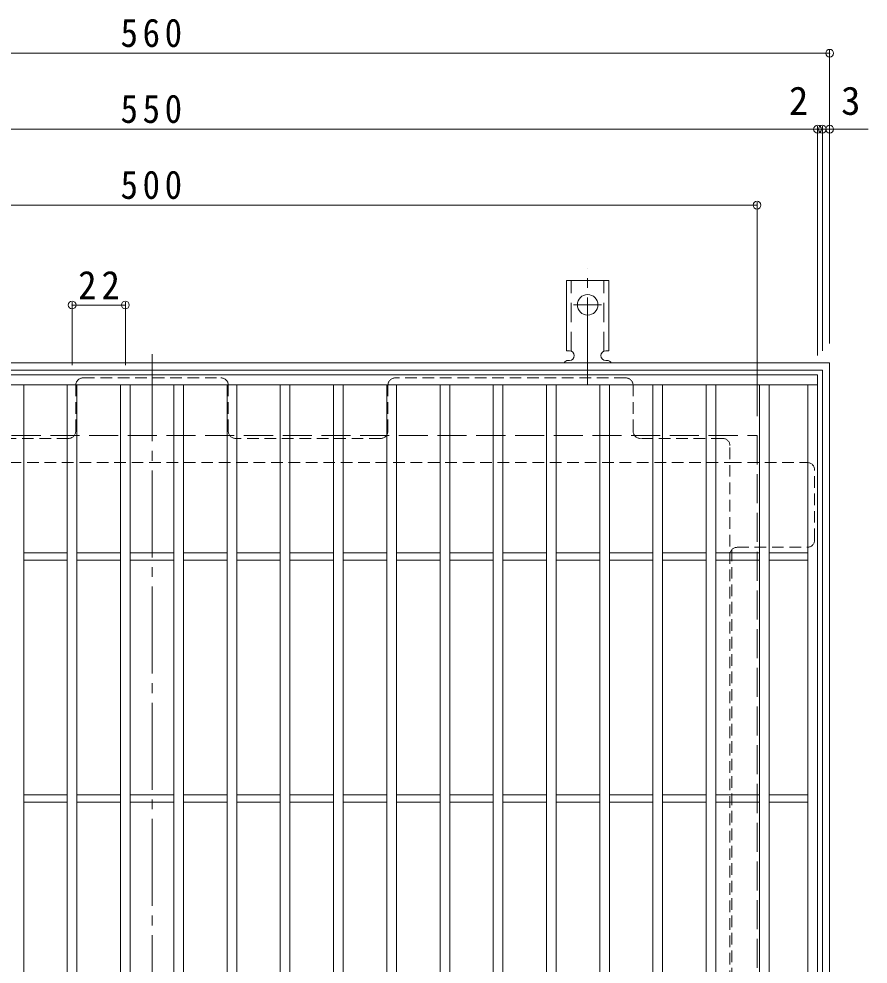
# Model space of a CAD drawing. Units: millimetres at full size, sheet at 1:4; details may follow other scales. Extents: x -912 to 1076, y -781 to 765.
# Drawn here: x -549.7 to -198.8, y 374.7 to 765.3 of the extents above; entities that cross this region are included whole.
import ezdxf
from ezdxf.enums import TextEntityAlignment as Align

# ---------------------------------------------------------------- set-up
doc = ezdxf.new("R2010")
doc.units = ezdxf.units.MM
doc.header["$LTSCALE"] = 4
doc.header["$PDMODE"] = 32
doc.header["$PDSIZE"] = 3.2
for name, pattern in [('CHAIN2', [12, 9, -1, 1, -1]), ('DASHED1', [1.8, 1.2, -0.6]), ('DASHED2', [3, 2, -1]), ('DASHED3', [4, 3, -1])]:
    doc.linetypes.add(name, pattern=pattern)
for name, color, linetype, lineweight in [('A-1_躯体', 2, 'Continuous', 9), ('A-2_仕上', 3, 'Continuous', 9), ('A-4_その他', 7, 'Continuous', 9), ('A-7_ハッチ', 2, 'Continuous', 9), ('A-A_ﾊｯﾁ-ﾜｸ', 3, 'Continuous', 9)]:
    doc.layers.add(name, color=color, linetype=linetype, lineweight=lineweight)
doc.styles.add('ＭＳ ゴシック', font='')
doc.styles.get('ＭＳ ゴシック').set_extended_font_data('MS Gothic')

msp = doc.modelspace()

# ---------------------------------------------------------------- linework, layer by layer
at = {"layer": 'A-1_躯体'}
for p, q in [((-774.713, 623.162), (-214.713, 623.162)), ((-214.713, 623.162), (-214.713, 63.162)), ((-771.713, 620.162), (-217.713, 620.162)), ((-217.713, 620.162), (-217.713, 66.162))]:
    msp.add_line(p, q, dxfattribs=at)
at = {"layer": 'A-1_躯体', "linetype": 'DASHED3'}
for p, q in [((-744.713, 593.161), (-244.713, 593.161)), ((-244.713, 593.161), (-244.713, 93.162))]:
    msp.add_line(p, q, dxfattribs=at)
at = {"layer": 'A-2_仕上'}
for p, q in [((-769.713, 614.161), (-219.713, 614.161)), ((-547.713, 72.162), (-547.713, 614.161)), ((-529.713, 72.162), (-529.713, 614.161)), ((-525.713, 72.162), (-525.713, 614.161)), ((-507.713, 72.162), (-507.713, 614.161)), ((-503.713, 72.162), (-503.713, 614.161)), ((-485.713, 72.162), (-485.713, 614.161)), ((-481.713, 72.162), (-481.713, 614.161)), ((-463.713, 72.162), (-463.713, 614.161)), ((-459.713, 72.162), (-459.713, 614.161)), ((-441.712, 72.162), (-441.712, 614.161)), ((-437.713, 72.162), (-437.713, 614.161)), ((-419.713, 72.162), (-419.713, 614.161)), ((-415.713, 72.162), (-415.713, 614.161)), ((-397.713, 72.162), (-397.713, 614.161)), ((-393.713, 72.162), (-393.713, 614.161)), ((-375.713, 89.163), (-375.713, 614.161)), ((-371.713, 93.163), (-371.713, 614.161)), ((-353.713, 111.163), (-353.713, 614.161)), ((-349.713, 115.163), (-349.713, 614.161)), ((-331.713, 133.162), (-331.713, 614.161)), ((-327.713, 137.162), (-327.713, 614.161)), ((-309.713, 155.163), (-309.713, 614.161)), ((-305.713, 159.163), (-305.713, 614.161)), ((-287.713, 177.163), (-287.713, 614.161)), ((-283.713, 181.162), (-283.713, 614.161)), ((-265.713, 199.162), (-265.713, 614.161)), ((-261.713, 203.162), (-261.713, 614.161)), ((-243.713, 221.162), (-243.713, 614.161)), ((-239.713, 225.162), (-239.713, 614.161)), ((-223.713, 241.162), (-223.713, 614.161)), ((-547.713, 544.662), (-529.713, 544.662)), ((-525.713, 544.662), (-507.713, 544.662)), ((-503.712, 544.662), (-485.713, 544.662)), ((-481.713, 544.662), (-463.713, 544.662)), ((-459.712, 544.662), (-441.712, 544.662)), ((-437.713, 544.662), (-419.713, 544.662)), ((-415.713, 544.662), (-397.713, 544.662)), ((-393.712, 544.662), (-375.713, 544.662)), ((-371.713, 544.662), (-353.713, 544.662)), ((-349.713, 544.662), (-331.713, 544.662)), ((-327.713, 544.662), (-309.713, 544.662)), ((-305.713, 544.662), (-287.713, 544.662)), ((-283.713, 544.662), (-265.713, 544.662)), ((-261.713, 544.662), (-243.713, 544.662)), ((-239.713, 544.662), (-223.713, 544.662)), ((-547.713, 541.662), (-529.713, 541.662)), ((-525.713, 541.662), (-507.713, 541.662)), ((-503.712, 541.662), (-485.713, 541.662)), ((-481.713, 541.662), (-463.713, 541.662)), ((-459.712, 541.662), (-441.712, 541.662)), ((-437.713, 541.662), (-419.713, 541.662)), ((-415.713, 541.662), (-397.713, 541.662)), ((-393.712, 541.662), (-375.713, 541.662)), ((-371.713, 541.662), (-353.713, 541.662)), ((-349.713, 541.662), (-331.713, 541.662)), ((-327.713, 541.662), (-309.713, 541.662)), ((-305.713, 541.662), (-287.713, 541.662)), ((-283.713, 541.662), (-265.713, 541.662)), ((-261.713, 541.662), (-243.713, 541.662)), ((-239.713, 541.662), (-223.713, 541.662)), ((-547.713, 444.662), (-529.713, 444.662)), ((-547.713, 441.662), (-529.713, 441.662)), ((-525.713, 444.662), (-507.713, 444.662)), ((-525.713, 441.662), (-507.713, 441.662)), ((-503.712, 444.662), (-485.713, 444.662)), ((-503.712, 441.662), (-485.713, 441.662)), ((-481.713, 444.662), (-463.713, 444.662)), ((-481.713, 441.662), (-463.713, 441.662)), ((-459.712, 444.662), (-441.712, 444.662)), ((-459.712, 441.662), (-441.712, 441.662)), ((-437.713, 444.662), (-419.713, 444.662)), ((-437.713, 441.662), (-419.713, 441.662)), ((-415.713, 444.662), (-397.713, 444.662)), ((-415.713, 441.662), (-397.713, 441.662)), ((-393.712, 444.662), (-375.713, 444.662)), ((-393.712, 441.662), (-375.713, 441.662)), ((-371.713, 444.662), (-353.713, 444.662)), ((-371.713, 441.662), (-353.713, 441.662)), ((-349.713, 444.662), (-331.713, 444.662)), ((-349.713, 441.662), (-331.713, 441.662)), ((-327.713, 444.662), (-309.713, 444.662)), ((-327.713, 441.662), (-309.713, 441.662)), ((-305.713, 444.662), (-287.713, 444.662)), ((-305.713, 441.662), (-287.713, 441.662)), ((-283.713, 444.662), (-265.713, 444.662)), ((-283.713, 441.662), (-265.713, 441.662)), ((-261.713, 444.662), (-243.713, 444.662)), ((-261.713, 441.662), (-243.713, 441.662)), ((-239.713, 444.662), (-223.713, 444.662)), ((-239.713, 441.662), (-223.713, 441.662))]:
    msp.add_line(p, q, dxfattribs=at)
msp.add_lwpolyline([(-769.713, 618.162), (-219.713, 618.162), (-219.713, 68.161)], dxfattribs=at)
at = {"layer": 'A-4_その他'}
for p, q in [((-774.713, 751.125), (-214.713, 751.125)), ((-214.713, 752.325), (-214.713, 631.162)), ((-769.713, 719.736), (-219.713, 719.736)), ((-219.713, 720.936), (-219.713, 626.162)), ((-219.713, 719.736), (-217.713, 719.736)), ((-217.713, 720.936), (-217.713, 628.162)), ((-217.713, 719.736), (-198.822, 719.736)), ((-744.713, 688.348), (-244.713, 688.348)), ((-244.713, 689.548), (-244.713, 601.161)), ((-527.713, 648.267), (-527.713, 622.161)), ((-505.713, 647.067), (-527.713, 647.067)), ((-505.713, 648.267), (-505.713, 622.161))]:
    msp.add_line(p, q, dxfattribs=at)
for p in [(-214.713, 751.125), (-219.713, 719.736), (-217.713, 719.736), (-214.713, 719.736), (-244.713, 688.348), (-527.713, 647.067), (-505.713, 647.067)]:
    msp.add_point(p, dxfattribs=at)
at = {"layer": 'A-7_ハッチ', "linetype": 'CHAIN2'}
msp.add_line((-494.713, 626.759), (-494.713, 59.565), dxfattribs=at)
at = {"layer": 'A-7_ハッチ', "linetype": 'DASHED1'}
for p, q in [((-526.213, 594.966), (-526.213, 613.966)), ((-523.213, 616.966), (-466.213, 616.966)), ((-463.213, 594.966), (-463.213, 613.966)), ((-397.213, 594.966), (-397.213, 613.966)), ((-298.914, 616.966), (-394.213, 616.966)), ((-295.914, 594.966), (-295.914, 613.966)), ((-529.213, 591.966), (-589.213, 591.966)), ((-400.213, 591.966), (-460.213, 591.966)), ((-258.913, 591.966), (-292.914, 591.966)), ((-255.913, 208.963), (-255.913, 588.966)), ((-733.513, 581.966), (-255.913, 581.966)), ((-255.913, 581.966), (-223.909, 581.966)), ((-220.909, 549.965), (-220.909, 578.966)), ((-252.913, 546.965), (-223.909, 546.965)), ((-255.113, 546.009), (-255.113, 361.623))]:
    msp.add_line(p, q, dxfattribs=at)
for centre, start, end in [((-523.213, 613.966), 90, 180), ((-466.213, 613.966), 0, 90), ((-394.213, 613.966), 90, 180), ((-298.914, 613.966), 0, 90), ((-529.213, 594.966), 270, 0), ((-460.213, 594.966), 180, 270), ((-400.213, 594.966), 270, 0), ((-292.914, 594.966), 180, 270), ((-258.913, 588.966), 0, 90), ((-223.909, 578.966), 0, 90), ((-252.913, 543.965), 90, 180), ((-223.909, 549.965), 270, 0)]:
    msp.add_arc(centre, 3, start, end, dxfattribs=at)
at = {"layer": 'A-A_ﾊｯﾁ-ﾜｸ', "color": 7, "linetype": 'CHAIN2'}
for p, q in [((-314.713, 614.161), (-314.713, 662.162)), ((-308.937, 647.162), (-320.489, 647.162))]:
    msp.add_line(p, q, dxfattribs=at)
at = {"layer": 'A-A_ﾊｯﾁ-ﾜｸ'}
for p, q in [((-323.463, 628.162), (-323.463, 657.162)), ((-323.463, 657.162), (-305.963, 657.162)), ((-305.963, 628.162), (-305.963, 657.162)), ((-323.463, 628.162), (-322.213, 628.162)), ((-305.963, 628.162), (-307.213, 628.162)), ((-322.208, 624.162), (-322.721, 624.162)), ((-306.713, 624.162), (-307.213, 624.162))]:
    msp.add_line(p, q, dxfattribs=at)
at = {"layer": 'A-A_ﾊｯﾁ-ﾜｸ', "linetype": 'DASHED2'}
for p, q in [((-321.463, 628.016), (-321.463, 657.162)), ((-307.963, 628.016), (-307.963, 657.162))]:
    msp.add_line(p, q, dxfattribs=at)
at = {"layer": 'A-A_ﾊｯﾁ-ﾜｸ'}
msp.add_circle((-314.713, 647.162), 4.25, dxfattribs=at)
for centre, start, end in [((-322.213, 626.162), 270.13329, 90), ((-307.213, 626.162), 90, 270), ((-322.713, 622.162), 90.24162, 150.00072), ((-306.713, 622.162), 29.99951, 89.72403)]:
    msp.add_arc(centre, 2, start, end, dxfattribs=at)

# ---------------------------------------------------------------- texts
at = {"layer": 'A-4_その他', "color": 2, "style": 'ＭＳ ゴシック'}
for s, p in [('2', (-231.513, 722.136)), ('3', (-209.973, 722.136))]:
    msp.add_text(s, height=11.73, dxfattribs=at).set_placement(p, align=Align.BOTTOM_LEFT)
at = {"layer": 'A-4_その他', "color": 2, "char_height": 11.73, "attachment_point": 7, "style": 'ＭＳ ゴシック'}
for s, insert in [('\\T1.27;\\W0.9;560', (-507.713, 753.525)), ('\\T1.27;\\W0.9;550', (-507.713, 722.136)), ('\\T1.27;\\W0.9;500', (-507.713, 690.748)), ('\\T1.27;\\W0.95;22', (-525.213, 649.467))]:
    msp.add_mtext(s, dxfattribs=dict(at, insert=insert))

doc.saveas('drawing.dxf')
